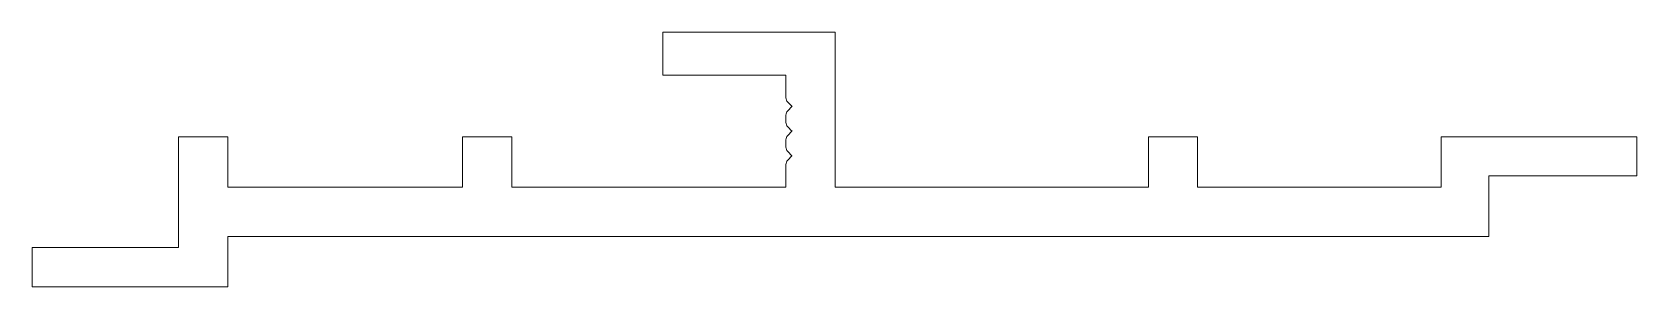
# Model space of a CAD drawing. Header units: inches. Extents: x -33 to 32.1, y -0.4 to 9.9.
import ezdxf

# ---------------------------------------------------------------- set-up
doc = ezdxf.new("R2010")
doc.units = ezdxf.units.IN
doc.header["$MEASUREMENT"] = 0
doc.layers.add('OBJECT', color=40, linetype='Continuous', lineweight=0)

msp = doc.modelspace()

# ---------------------------------------------------------------- linework, layer by layer
at = {"layer": 'OBJECT', "color": 7}
for p, q in [((-7.391, 8.185), (-7.391, 9.925)), ((-7.391, 9.925), (-0.398, 9.925)), ((-0.398, 9.925), (-0.398, 3.649)), ((-2.397, 8.185), (-7.391, 8.185)), ((-2.397, 7.27), (-2.397, 8.185)), ((-2.397, 6.27), (-2.397, 6.563)), ((-2.153, 6.922), (-2.324, 7.093)), ((-2.324, 6.74), (-2.153, 6.911)), ((-2.153, 5.922), (-2.324, 6.094)), ((-2.324, 5.74), (-2.153, 5.911)), ((-27.033, 1.198), (-27.033, 5.688)), ((-27.033, 5.688), (-25.034, 5.688)), ((-25.034, 5.688), (-25.034, 3.649)), ((-15.509, 3.649), (-15.509, 5.688)), ((-15.509, 5.688), (-13.51, 5.688)), ((-13.51, 5.688), (-13.51, 3.649)), ((-2.397, 5.27), (-2.397, 5.563)), ((-2.397, 5.563), (-2.397, 5.27)), ((-2.397, 5.27), (-2.397, 5.563)), ((-2.397, 5.563), (-2.397, 5.27)), ((-2.397, 5.27), (-2.397, 5.563)), ((12.302, 3.649), (12.302, 5.688)), ((12.302, 5.688), (14.301, 5.688)), ((14.301, 5.688), (14.301, 3.649)), ((24.179, 3.649), (24.179, 5.688)), ((24.179, 5.688), (32.116, 5.688)), ((32.116, 5.688), (32.116, 4.1)), ((-2.397, 3.649), (-2.397, 4.563)), ((-2.397, 4.563), (-2.397, 4.563)), ((-2.397, 4.563), (-2.397, 4.563)), ((-2.153, 4.923), (-2.324, 5.094)), ((-2.324, 4.74), (-2.153, 4.911)), ((32.116, 4.1), (26.117, 4.1)), ((26.117, 4.1), (26.117, 1.65)), ((-25.034, 3.649), (-15.509, 3.649)), ((-13.51, 3.649), (-2.397, 3.649)), ((-0.398, 3.649), (12.302, 3.649)), ((14.301, 3.649), (24.179, 3.649)), ((26.117, 1.65), (-25.034, 1.65)), ((-25.034, 1.65), (-25.034, -0.39)), ((-32.971, -0.39), (-32.971, 1.198)), ((-32.971, 1.198), (-27.033, 1.198)), ((-25.034, -0.39), (-32.971, -0.39))]:
    msp.add_line(p, q, dxfattribs=at)
for centre, radius, start, end in [((-2.147, 7.27), 0.25, 180, 225), ((-2.147, 6.563), 0.25, 135, 180), ((-2.158, 6.917), 0.008, 315, 45), ((-2.147, 6.27), 0.25, 180, 225), ((-2.158, 5.917), 0.008, 315, 45), ((-2.147, 5.563), 0.25, 135, 180), ((-2.147, 5.27), 0.25, 180, 225), ((-2.147, 4.563), 0.25, 135, 180), ((-2.158, 4.917), 0.008, 315, 45)]:
    msp.add_arc(centre, radius, start, end, dxfattribs=at)

doc.saveas('drawing.dxf')
